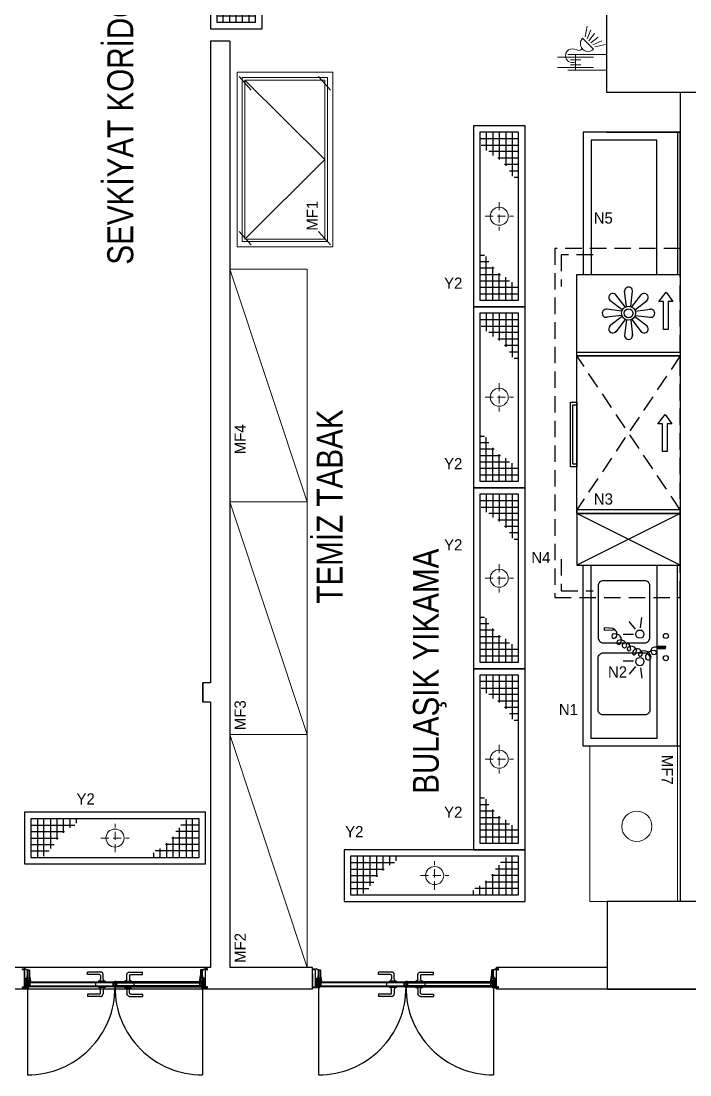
# Model space of a CAD drawing. Header units: millimetres. Extents: x -2535 to 6095, y 13368 to 17802.
# Drawn here: x 3329 to 3846, y 14402 to 15217 of the extents above; entities that cross this region are included whole.
import ezdxf
from ezdxf.enums import TextEntityAlignment as Align

# ---------------------------------------------------------------- set-up
doc = ezdxf.new("R2010")
doc.units = ezdxf.units.MM
for name, pattern in [('BORDER', [1.75, 0.5, -0.25, 0.5, -0.25, 0, -0.25]), ('DASHED', [19.05, 12.7, -6.35]), ('DASHED2', [9.525, 6.35, -3.175]), ('HIDDENX2', [19.05, 12.7, -6.35])]:
    doc.linetypes.add(name, pattern=pattern)
for name, color, linetype, lineweight in [('-DWG_ANA_1', 7, 'BORDER', 0), ('-DWG_DETAY1', 7, 'Continuous', 0), ('BL-D', 180, 'Continuous', 0), ('NO', 7, 'Continuous', 0), ('Sktürk_MEVCUT EKİPMAN', 1, 'Continuous', 0), ('Sktürk_YAZI', 24, 'Continuous', 0), ('Yazı', 132, 'Continuous', 15), ('yerizg-a', 7, 'Continuous', 0), ('yerizg-b', 7, 'Continuous', 0)]:
    doc.layers.add(name, color=color, linetype=linetype, lineweight=lineweight)
for name, color, linetype in [('BA_elev3', 8, 'Continuous'), ('BA_mat_metal', 122, 'Continuous'), ('BA_mat_timber', 44, 'Continuous'), ('S2000-002 Çizgi', 7, 'Continuous'), ('Soğuk Oda (Panel)', 155, 'Continuous')]:
    doc.layers.add(name, color=color, linetype=linetype)
doc.layers.add('BA_guide', color=230, linetype='Continuous', plot=False)
doc.styles.add('Romans', font='romans.shx')
doc.styles.add('TAKSİM', font='GOTHIC.TTF', dxfattribs={"height": 20})
doc.styles.add('yazı', font='swissck.ttf')

# ---------------------------------------------------------------- blocks, each defined once
blk = doc.blocks.new('A$C697C7FE8')
at = {"layer": 'Sktürk_MEVCUT EKİPMAN', "color": 1}
for p, q in [((1.5, 63.01), (11.94, 72.34)), ((6, 68), (67.5, 6)), ((67.5, 6), (129, 68)), ((121.27, 63.01), (131.71, 72.34)), ((1.5, 1.75), (11.94, 11.09)), ((121.27, 1.75), (131.71, 11.09))]:
    blk.add_line(p, q, dxfattribs=at)
for points in [[(0, 0), (135, 0), (135, 74), (0, 74)], [(4, 4), (131, 4), (131, 70), (4, 70)], [(6, 6), (129, 6), (129, 68), (6, 68)]]:
    blk.add_lwpolyline(points, close=True, dxfattribs=at)
at = {"layer": 'Sktürk_YAZI', "style": 'TAKSİM'}
blk.add_text('MF1', height=8.64, dxfattribs=at).set_placement((24.06, 11.56), align=Align.CENTER)
blk = doc.blocks.new('A$C5A420AE6')
at = {"layer": 'Sktürk_MEVCUT EKİPMAN', "color": 1}
for points in [[(0, 0), (120, 0), (120, 70), (0, 70)], [(0, 68), (120, 68), (120, 70), (0, 70)]]:
    blk.add_lwpolyline(points, close=True, dxfattribs=at)
blk.add_circle((61.91, 36.46), 11.67, dxfattribs=at)
at = {"layer": 'Sktürk_YAZI', "style": 'TAKSİM'}
blk.add_text('MF7', height=8.64, dxfattribs=at).set_placement((18.19, 55.71), align=Align.CENTER)
blk = doc.blocks.new('KAPI KOLU 2')
at = {"layer": 'BA_elev3'}
for p, q in [((-5342.68, 2737.16), (-5342.68, 2740.58)), ((-5340.68, 2742.58), (-5330.57, 2742.58)), ((-5340.68, 2739.78), (-5340.68, 2737.16)), ((-5339.68, 2740.78), (-5330.57, 2740.78)), ((-5330.57, 2740.78), (-5330.57, 2742.58)), ((-5344.18, 2735.57), (-5339.18, 2735.57)), ((-5336.95, 2734.27), (-5336.95, 2732.01)), ((-5344.18, 2730.71), (-5339.18, 2730.71)), ((-5342.68, 2729.12), (-5342.68, 2725.7)), ((-5340.68, 2726.5), (-5340.68, 2729.12)), ((-5340.68, 2723.7), (-5330.57, 2723.7)), ((-5339.68, 2725.5), (-5330.57, 2725.5)), ((-5330.57, 2725.5), (-5330.57, 2723.7))]:
    blk.add_line(p, q, dxfattribs=at)
for centre, radius, start, end in [((-5340.68, 2740.58), 2, 90, 180), ((-5339.68, 2739.78), 1, 90, 180), ((-5343.73, 2734.83), 0.859, 121.23734, 163.23631), ((-5343.73, 2731.45), 0.859, 196.76369, 238.76266), ((-5345.01, 2737.9), 2.47, 289.57084, 338.05854), ((-5343.18, 2737.16), 0.5, 338.05854, 0), ((-5340.18, 2737.16), 0.5, 180, 201.94146), ((-5338.35, 2737.9), 2.47, 201.94146, 250.42916), ((-5339.62, 2734.83), 0.859, 16.76369, 58.76266), ((-5339.62, 2731.45), 0.859, 301.23734, 343.23631), ((-5345.01, 2728.38), 2.47, 21.94146, 70.42916), ((-5343.18, 2729.12), 0.5, 0, 21.94146), ((-5340.68, 2725.7), 2, 180, 270), ((-5340.18, 2729.12), 0.5, 158.05854, 180), ((-5339.68, 2726.5), 1, 180, 270), ((-5338.35, 2728.38), 2.47, 109.57084, 158.05854)]:
    blk.add_arc(centre, radius, start, end, dxfattribs=at)
blk = doc.blocks.new('kapi130')
at = {"layer": 'BA_mat_metal'}
h = blk.add_hatch(color=256, dxfattribs=at)
edge = h.paths.add_edge_path()
edge.add_line((856499.8, 142458.32), (856499.8, 142458.43))
edge.add_line((856499.8, 142458.43), (856499.69, 142458.43))
edge.add_line((856499.69, 142458.43), (856499.69, 142457.96))
edge.add_line((856499.69, 142457.96), (856499.8, 142457.96))
edge.add_line((856499.8, 142457.96), (856499.8, 142458.07))
edge.add_arc((856499.87, 142458.06), 0.0629, -335.30622, -191.41432, ccw=False)
edge.add_ellipse((856500.11, 142458.2), major_axis=(0, -0.3), ratio=0.666667, start_angle=291.38181, end_angle=450)
edge.add_ellipse((856500.11, 142458.2), major_axis=(0, -0.3), ratio=0.666667, start_angle=90, end_angle=248.61819)
edge.add_arc((856499.87, 142458.33), 0.0628, -168.80827, -24.47119, ccw=False)
edge = h.paths.add_edge_path(flags=16)
edge.add_spline(control_points=[(856500.11, 142457.93), (856500.09, 142457.93), (856500.06, 142457.94), (856500.01, 142457.98), (856499.99, 142458.01), (856499.95, 142458.08), (856499.94, 142458.13), (856499.94, 142458.22), (856499.94, 142458.27), (856499.98, 142458.4), (856500.04, 142458.46), (856500.14, 142458.47), (856500.19, 142458.44), (856500.26, 142458.33), (856500.28, 142458.24), (856500.27, 142458.07), (856500.23, 142458), (856500.17, 142457.94), (856500.14, 142457.93), (856500.12, 142457.93), (856500.11, 142457.93), (856500.11, 142457.93)], knot_values=[0, 0, 0, 0, 0.496155, 0.496155, 0.99231, 0.99231, 1.488465, 1.488465, 1.98462, 1.98462, 3.040212, 3.040212, 3.948702, 3.948702, 4.857191, 4.857191, 5.765681, 5.765681, 6.198465, 6.198465, 6.283185, 6.283185, 6.283185, 6.283185], degree=3, periodic=0)
h = blk.add_hatch(color=256, dxfattribs=at)
edge = h.paths.add_edge_path()
edge.add_line((856504.61, 142453.14), (856504.61, 142453.03))
edge.add_arc((856504.55, 142453.04), 0.0628, -155.52881, -11.19173, ccw=False)
edge.add_ellipse((856504.3, 142452.91), major_axis=(0, -0.3), ratio=0.666667, start_angle=111.38181, end_angle=270)
edge.add_ellipse((856504.3, 142452.91), major_axis=(0, -0.3), ratio=0.666667, start_angle=-90, end_angle=68.61819)
edge.add_arc((856504.55, 142452.77), 0.0629, -348.58568, -204.69378, ccw=False)
edge.add_line((856504.61, 142452.79), (856504.61, 142452.67))
edge.add_line((856504.61, 142452.67), (856504.72, 142452.67))
edge.add_line((856504.72, 142452.67), (856504.72, 142453.14))
edge.add_line((856504.72, 142453.14), (856504.61, 142453.14))
edge = h.paths.add_edge_path(flags=16)
edge.add_spline(control_points=[(856504.3, 142452.64), (856504.33, 142452.64), (856504.35, 142452.65), (856504.4, 142452.69), (856504.43, 142452.72), (856504.46, 142452.8), (856504.47, 142452.84), (856504.47, 142452.93), (856504.47, 142452.98), (856504.43, 142453.11), (856504.37, 142453.17), (856504.27, 142453.19), (856504.22, 142453.16), (856504.15, 142453.04), (856504.13, 142452.95), (856504.14, 142452.78), (856504.18, 142452.71), (856504.24, 142452.65), (856504.27, 142452.64), (856504.29, 142452.64), (856504.3, 142452.64), (856504.3, 142452.64)], knot_values=[0, 0, 0, 0, 0.496155, 0.496155, 0.99231, 0.99231, 1.488465, 1.488465, 1.98462, 1.98462, 3.040212, 3.040212, 3.948702, 3.948702, 4.857191, 4.857191, 5.765681, 5.765681, 6.198465, 6.198465, 6.283185, 6.283185, 6.283185, 6.283185], degree=3, periodic=0)
h = blk.add_hatch(color=256, dxfattribs=at)
edge = h.paths.add_edge_path()
edge.add_arc((856513.25, 142458.06), 0.0629, 11.41432, 155.30622, ccw=False)
edge.add_line((856513.31, 142458.07), (856513.31, 142457.96))
edge.add_line((856513.31, 142457.96), (856513.42, 142457.96))
edge.add_line((856513.42, 142457.96), (856513.42, 142458.43))
edge.add_line((856513.42, 142458.43), (856513.31, 142458.43))
edge.add_line((856513.31, 142458.43), (856513.31, 142458.32))
edge.add_arc((856513.25, 142458.33), 0.0628, -155.52881, -11.19173, ccw=False)
edge.add_ellipse((856513.01, 142458.19), major_axis=(0, -0.3), ratio=0.666667, start_angle=111.38181, end_angle=270)
edge.add_ellipse((856513.01, 142458.19), major_axis=(0, -0.3), ratio=0.666667, start_angle=-90, end_angle=68.61819)
edge = h.paths.add_edge_path(flags=16)
edge.add_spline(control_points=[(856513.01, 142457.92), (856513.03, 142457.92), (856513.06, 142457.93), (856513.11, 142457.97), (856513.13, 142458), (856513.16, 142458.08), (856513.17, 142458.12), (856513.18, 142458.22), (856513.17, 142458.26), (856513.13, 142458.39), (856513.08, 142458.45), (856512.97, 142458.47), (856512.92, 142458.44), (856512.85, 142458.33), (856512.83, 142458.24), (856512.85, 142458.07), (856512.88, 142457.99), (856512.95, 142457.94), (856512.97, 142457.93), (856513, 142457.92), (856513, 142457.92), (856513.01, 142457.92)], knot_values=[0, 0, 0, 0, 0.496155, 0.496155, 0.99231, 0.99231, 1.488465, 1.488465, 1.98462, 1.98462, 3.040212, 3.040212, 3.948702, 3.948702, 4.857191, 4.857191, 5.765681, 5.765681, 6.198465, 6.198465, 6.283185, 6.283185, 6.283185, 6.283185], degree=3, periodic=0)
h = blk.add_hatch(color=256, dxfattribs=at)
edge = h.paths.add_edge_path()
edge.add_line((856499.8, 142315.91), (856499.8, 142315.8))
edge.add_line((856499.8, 142315.8), (856499.69, 142315.8))
edge.add_line((856499.69, 142315.8), (856499.69, 142316.27))
edge.add_line((856499.69, 142316.27), (856499.8, 142316.27))
edge.add_line((856499.8, 142316.27), (856499.8, 142316.15))
edge.add_arc((856499.87, 142316.17), 0.0629, 551.41432, 695.30622)
edge.add_ellipse((856500.11, 142316.03), major_axis=(0, 0.3), ratio=0.666667, start_angle=-90, end_angle=68.61819, ccw=False)
edge.add_ellipse((856500.11, 142316.03), major_axis=(0, 0.3), ratio=0.666667, start_angle=111.38181, end_angle=270, ccw=False)
edge.add_arc((856499.87, 142315.9), 0.0628, 384.47119, 528.80827)
edge = h.paths.add_edge_path(flags=16)
edge.add_spline(control_points=[(856500.11, 142316.3), (856500.09, 142316.3), (856500.06, 142316.29), (856500.01, 142316.25), (856499.99, 142316.22), (856499.95, 142316.14), (856499.94, 142316.1), (856499.94, 142316.01), (856499.94, 142315.96), (856499.98, 142315.83), (856500.04, 142315.77), (856500.14, 142315.75), (856500.19, 142315.78), (856500.26, 142315.9), (856500.28, 142315.99), (856500.27, 142316.16), (856500.23, 142316.23), (856500.17, 142316.29), (856500.14, 142316.3), (856500.12, 142316.3), (856500.11, 142316.3), (856500.11, 142316.3)], knot_values=[0, 0, 0, 0, 0.496155, 0.496155, 0.99231, 0.99231, 1.488465, 1.488465, 1.98462, 1.98462, 3.040212, 3.040212, 3.948702, 3.948702, 4.857191, 4.857191, 5.765681, 5.765681, 6.198465, 6.198465, 6.283185, 6.283185, 6.283185, 6.283185], degree=3, periodic=0)
h = blk.add_hatch(color=256, dxfattribs=at)
edge = h.paths.add_edge_path()
edge.add_line((856504.61, 142321.08), (856504.61, 142321.19))
edge.add_arc((856504.55, 142321.18), 0.0628, 371.19173, 515.52881)
edge.add_ellipse((856504.3, 142321.32), major_axis=(0, 0.3), ratio=0.666667, start_angle=90, end_angle=248.61819, ccw=False)
edge.add_ellipse((856504.3, 142321.32), major_axis=(0, 0.3), ratio=0.666667, start_angle=291.38181, end_angle=450, ccw=False)
edge.add_arc((856504.55, 142321.45), 0.0629, 564.69378, 708.58568)
edge.add_line((856504.61, 142321.44), (856504.61, 142321.55))
edge.add_line((856504.61, 142321.55), (856504.72, 142321.55))
edge.add_line((856504.72, 142321.55), (856504.72, 142321.08))
edge.add_line((856504.72, 142321.08), (856504.61, 142321.08))
edge = h.paths.add_edge_path(flags=16)
edge.add_spline(control_points=[(856504.3, 142321.59), (856504.33, 142321.59), (856504.35, 142321.58), (856504.4, 142321.54), (856504.43, 142321.51), (856504.46, 142321.43), (856504.47, 142321.39), (856504.47, 142321.29), (856504.47, 142321.25), (856504.43, 142321.12), (856504.37, 142321.06), (856504.27, 142321.04), (856504.22, 142321.07), (856504.15, 142321.18), (856504.13, 142321.27), (856504.14, 142321.44), (856504.18, 142321.52), (856504.24, 142321.57), (856504.27, 142321.58), (856504.29, 142321.59), (856504.3, 142321.59), (856504.3, 142321.59)], knot_values=[0, 0, 0, 0, 0.496155, 0.496155, 0.99231, 0.99231, 1.488465, 1.488465, 1.98462, 1.98462, 3.040212, 3.040212, 3.948702, 3.948702, 4.857191, 4.857191, 5.765681, 5.765681, 6.198465, 6.198465, 6.283185, 6.283185, 6.283185, 6.283185], degree=3, periodic=0)
h = blk.add_hatch(color=256, dxfattribs=at)
edge = h.paths.add_edge_path()
edge.add_arc((856513.25, 142316.17), 0.0629, 204.69378, 348.58568)
edge.add_line((856513.31, 142316.16), (856513.31, 142316.27))
edge.add_line((856513.31, 142316.27), (856513.42, 142316.27))
edge.add_line((856513.42, 142316.27), (856513.42, 142315.8))
edge.add_line((856513.42, 142315.8), (856513.31, 142315.8))
edge.add_line((856513.31, 142315.8), (856513.31, 142315.91))
edge.add_arc((856513.25, 142315.9), 0.0628, 371.19173, 515.52881)
edge.add_ellipse((856513.01, 142316.03), major_axis=(0, 0.3), ratio=0.666667, start_angle=90, end_angle=248.61819, ccw=False)
edge.add_ellipse((856513.01, 142316.03), major_axis=(0, 0.3), ratio=0.666667, start_angle=291.38181, end_angle=450, ccw=False)
edge = h.paths.add_edge_path(flags=16)
edge.add_spline(control_points=[(856513.01, 142316.3), (856513.03, 142316.3), (856513.06, 142316.29), (856513.11, 142316.25), (856513.13, 142316.22), (856513.16, 142316.15), (856513.17, 142316.1), (856513.18, 142316.01), (856513.17, 142315.96), (856513.13, 142315.83), (856513.08, 142315.77), (856512.97, 142315.76), (856512.92, 142315.78), (856512.85, 142315.9), (856512.83, 142315.99), (856512.85, 142316.16), (856512.88, 142316.23), (856512.95, 142316.29), (856512.97, 142316.3), (856513, 142316.3), (856513, 142316.3), (856513.01, 142316.3)], knot_values=[0, 0, 0, 0, 0.496155, 0.496155, 0.99231, 0.99231, 1.488465, 1.488465, 1.98462, 1.98462, 3.040212, 3.040212, 3.948702, 3.948702, 4.857191, 4.857191, 5.765681, 5.765681, 6.198465, 6.198465, 6.283185, 6.283185, 6.283185, 6.283185], degree=3, periodic=0)
at = {"layer": 'BA_elev3'}
for p, q in [((856499.48, 142454.76), (856431.83, 142454.76)), ((856499.48, 142319.46), (856431.83, 142319.46))]:
    blk.add_line(p, q, dxfattribs=at)
for centre, start, end in [((856499.5, 142454.78), 180.01606, 270.39145), ((856499.5, 142319.44), 89.60855, 179.98394)]:
    blk.add_arc(centre, 67.67, start, end, dxfattribs=at)
at = {"layer": 'BA_guide'}
for p, q in [((856500.31, 142457.11), (856512.81, 142457.11)), ((856500.31, 142317.11), (856512.81, 142317.11))]:
    blk.add_line(p, q, dxfattribs=at)
at = {"layer": 'BA_mat_metal'}
for p, q in [((856499.9, 142454.53), (856503.7, 142454.53)), ((856499.9, 142319.7), (856503.7, 142319.7))]:
    blk.add_line(p, q, dxfattribs=at)
for points in [[(856503.72, 142454.28), (856503.72, 142454.73), (856499.9, 142454.73), (856499.9, 142455.03), (856499.4, 142455.03, 1), (856499.4, 142454.03), (856499.9, 142454.03), (856499.9, 142454.28), (856503.72, 142454.28)], [(856500.91, 142452.84), (856503.09, 142452.84), (856503.13, 142452.98), (856503.13, 142454.08), (856503.94, 142454.08), (856503.94, 142453.48, 0.414214), (856504.1, 142453.64), (856504.1, 142454.18, 0.414214), (856504, 142454.28), (856500, 142454.28, 0.414214), (856499.9, 142454.18), (856499.9, 142453.64, 0.414214), (856500.06, 142453.48), (856500.06, 142454.08), (856500.87, 142454.08), (856500.87, 142452.98), (856500.91, 142452.84)], [(856503.72, 142319.95), (856503.72, 142319.5), (856499.9, 142319.5), (856499.9, 142319.2), (856499.4, 142319.2, -1), (856499.4, 142320.2), (856499.9, 142320.2), (856499.9, 142319.95), (856503.72, 142319.95)], [(856500.91, 142321.39), (856503.09, 142321.39), (856503.13, 142321.25), (856503.13, 142320.15), (856503.94, 142320.15), (856503.94, 142320.75, -0.414214), (856504.1, 142320.59), (856504.1, 142320.05, -0.414214), (856504, 142319.95), (856500, 142319.95, -0.414214), (856499.9, 142320.05), (856499.9, 142320.59, -0.414214), (856500.06, 142320.75), (856500.06, 142320.15), (856500.87, 142320.15), (856500.87, 142321.25), (856500.91, 142321.39)]]:
    blk.add_lwpolyline(points, format="xyb", dxfattribs=at)
at = {"layer": 'BA_mat_metal', "elevation": 0}
for points in [[(856508.72, 142453.32), (856508.72, 142453.31, -0.366421), (856508.59, 142453.15), (856504.62, 142452.44, -0.463677), (856504.5, 142452.54), (856504.5, 142452.73, -0.414214), (856504.53, 142452.76), (856504.6, 142452.76), (856504.6, 142452.67), (856504.72, 142452.67), (856504.72, 142452.76), (856504.82, 142452.76), (856504.82, 142452.64), (856504.93, 142452.64), (856504.93, 142453.18), (856504.82, 142453.18), (856504.82, 142453.06), (856504.72, 142453.06), (856504.72, 142453.15), (856504.6, 142453.15), (856504.6, 142453.06), (856504.53, 142453.06, -0.414214), (856504.5, 142453.08), (856504.5, 142454.33, 0.414214), (856504.1, 142454.73), (856500.05, 142454.73, -0.414214), (856499.9, 142454.88), (856499.9, 142455.56, 0.423621), (856499.75, 142455.71, -0.414214), (856499.25, 142456.21), (856499.25, 142458.34, -0.414214), (856499.55, 142458.64), (856499.81, 142458.64, -0.414089), (856499.91, 142458.54), (856499.91, 142458.34), (856499.81, 142458.34), (856499.81, 142458.43), (856499.69, 142458.43), (856499.69, 142458.34), (856499.59, 142458.34), (856499.59, 142458.46), (856499.48, 142458.46), (856499.48, 142458.34), (856499.43, 142458.34), (856499.43, 142458.04), (856499.48, 142458.04), (856499.48, 142457.92), (856499.59, 142457.92), (856499.59, 142458.04), (856499.69, 142458.04), (856499.69, 142457.95), (856499.81, 142457.95), (856499.81, 142458.04), (856499.91, 142458.04), (856499.91, 142457.92, -0.414214), (856499.81, 142457.82), (856499.43, 142457.82), (856499.43, 142456.21, 0.414214), (856499.77, 142455.87), (856499.9, 142455.87), (856499.9, 142456.04, -0.414214), (856500, 142456.14), (856500.21, 142456.14), (856500.23, 142456.12), (856500.25, 142456.14), (856500.79, 142456.14), (856500.81, 142456.12), (856500.83, 142456.14), (856501.37, 142456.14), (856501.39, 142456.12), (856501.41, 142456.14), (856502.17, 142456.14), (856502.19, 142456.12), (856502.21, 142456.14), (856502.97, 142456.14), (856502.99, 142456.12), (856503.01, 142456.14), (856503.77, 142456.14), (856503.79, 142456.12), (856503.81, 142456.14), (856504.57, 142456.14), (856504.59, 142456.12), (856504.61, 142456.14), (856505.43, 142456.14), (856505.45, 142456.12), (856505.47, 142456.14), (856506.3, 142456.14), (856506.32, 142456.12), (856506.34, 142456.14), (856506.5, 142456.14, -0.414214), (856506.6, 142456.04), (856506.6, 142454.98), (856508.53, 142454.98), (856508.53, 142454.94), (856508.35, 142454.82), (856504.7, 142454.82), (856504.7, 142453.34), (856504.99, 142453.34, -0.414214), (856505.09, 142453.24), (856505.09, 142452.69), (856508.71, 142453.33, -0.463677)], [(856513.7, 142458.38), (856513.64, 142458.38), (856513.64, 142458.5), (856513.53, 142458.5), (856513.53, 142458.38), (856513.43, 142458.38), (856513.43, 142458.47), (856513.31, 142458.47), (856513.31, 142458.38), (856513.21, 142458.38), (856513.21, 142458.58, -0.414214), (856513.31, 142458.68), (856513.57, 142458.68, -0.408621), (856513.86, 142458.38), (856513.86, 142456.92, -0.162883), (856513.37, 142455.35, 0.158682), (856513.21, 142454.88), (856513.21, 142453.83, -0.414214), (856512.71, 142453.33), (856505.71, 142453.33), (856505.71, 142453.57), (856505.81, 142453.57), (856505.81, 142453.49), (856506.33, 142453.49), (856506.33, 142454.65), (856505.81, 142454.65), (856505.81, 142454.57), (856505.71, 142454.57), (856505.71, 142454.7), (856505.87, 142454.81), (856507.98, 142454.81), (856507.98, 142454.69), (856511.96, 142454.69), (856511.96, 142454.81), (856513.05, 142454.81), (856513.05, 142454.88, -0.158163), (856513.24, 142455.45, 0.162883), (856513.7, 142456.92), (856513.7, 142457.86), (856513.31, 142457.86, -0.414214), (856513.21, 142457.96), (856513.21, 142458.08), (856513.31, 142458.08), (856513.31, 142457.99), (856513.43, 142457.99), (856513.43, 142458.08), (856513.53, 142458.08), (856513.53, 142457.96), (856513.64, 142457.96), (856513.64, 142458.08), (856513.7, 142458.08)], [(856506.47, 142454.67), (856507.84, 142454.67), (856507.84, 142454.55), (856512.1, 142454.55), (856512.1, 142454.67), (856513.05, 142454.67), (856513.05, 142453.83, -0.303444), (856512.84, 142453.52), (856512.84, 142453.52), (856512.74, 142453.49), (856512.74, 142453.49), (856507.2, 142453.49), (856507.2, 142453.49), (856507.1, 142453.49), (856507.1, 142453.49), (856506.47, 142453.49)], [(856508.72, 142320.9), (856508.72, 142320.92, 0.366421), (856508.59, 142321.08), (856504.62, 142321.78, 0.463677), (856504.5, 142321.69), (856504.5, 142321.49, 0.414214), (856504.53, 142321.47), (856504.6, 142321.47), (856504.6, 142321.56), (856504.72, 142321.56), (856504.72, 142321.47), (856504.82, 142321.47), (856504.82, 142321.59), (856504.93, 142321.59), (856504.93, 142321.05), (856504.82, 142321.05), (856504.82, 142321.17), (856504.72, 142321.17), (856504.72, 142321.08), (856504.6, 142321.08), (856504.6, 142321.17), (856504.53, 142321.17, 0.414214), (856504.5, 142321.14), (856504.5, 142319.9, -0.414214), (856504.1, 142319.5), (856500.05, 142319.5, 0.414214), (856499.9, 142319.35), (856499.9, 142318.67, -0.423621), (856499.75, 142318.51, 0.414214), (856499.25, 142318.01), (856499.25, 142315.88, 0.414214), (856499.55, 142315.58), (856499.81, 142315.58, 0.414089), (856499.91, 142315.68), (856499.91, 142315.88), (856499.81, 142315.88), (856499.81, 142315.79), (856499.69, 142315.79), (856499.69, 142315.88), (856499.59, 142315.88), (856499.59, 142315.76), (856499.48, 142315.76), (856499.48, 142315.88), (856499.43, 142315.88), (856499.43, 142316.18), (856499.48, 142316.18), (856499.48, 142316.3), (856499.59, 142316.3), (856499.59, 142316.18), (856499.69, 142316.18), (856499.69, 142316.27), (856499.81, 142316.27), (856499.81, 142316.18), (856499.91, 142316.18), (856499.91, 142316.3, 0.414214), (856499.81, 142316.4), (856499.43, 142316.4), (856499.43, 142318.01, -0.414214), (856499.77, 142318.35), (856499.9, 142318.35), (856499.9, 142318.18, 0.414214), (856500, 142318.08), (856500.21, 142318.08), (856500.23, 142318.1), (856500.25, 142318.08), (856500.79, 142318.08), (856500.81, 142318.1), (856500.83, 142318.08), (856501.37, 142318.08), (856501.39, 142318.1), (856501.41, 142318.08), (856502.17, 142318.08), (856502.19, 142318.1), (856502.21, 142318.08), (856502.97, 142318.08), (856502.99, 142318.1), (856503.01, 142318.08), (856503.77, 142318.08), (856503.79, 142318.1), (856503.81, 142318.08), (856504.57, 142318.08), (856504.59, 142318.1), (856504.61, 142318.08), (856505.43, 142318.08), (856505.45, 142318.1), (856505.47, 142318.08), (856506.3, 142318.08), (856506.32, 142318.1), (856506.34, 142318.08), (856506.5, 142318.08, 0.414214), (856506.6, 142318.18), (856506.6, 142319.25), (856508.53, 142319.25), (856508.53, 142319.29), (856508.35, 142319.41), (856504.7, 142319.41), (856504.7, 142320.89), (856504.99, 142320.89, 0.414214), (856505.09, 142320.99), (856505.09, 142321.54), (856508.71, 142320.89, 0.463677)], [(856513.7, 142315.84), (856513.64, 142315.84), (856513.64, 142315.72), (856513.53, 142315.72), (856513.53, 142315.84), (856513.43, 142315.84), (856513.43, 142315.75), (856513.31, 142315.75), (856513.31, 142315.84), (856513.21, 142315.84), (856513.21, 142315.64, 0.414214), (856513.31, 142315.54), (856513.57, 142315.54, 0.408621), (856513.86, 142315.84), (856513.86, 142317.3, 0.162883), (856513.37, 142318.87, -0.158682), (856513.21, 142319.34), (856513.21, 142320.39, 0.414214), (856512.71, 142320.89), (856505.71, 142320.89), (856505.71, 142320.65), (856505.81, 142320.65), (856505.81, 142320.73), (856506.33, 142320.73), (856506.33, 142319.58), (856505.81, 142319.58), (856505.81, 142319.66), (856505.71, 142319.66), (856505.71, 142319.52), (856505.87, 142319.42), (856507.98, 142319.42), (856507.98, 142319.53), (856511.96, 142319.53), (856511.96, 142319.42), (856513.05, 142319.42), (856513.05, 142319.34, 0.158163), (856513.24, 142318.78, -0.162883), (856513.7, 142317.31), (856513.7, 142316.36), (856513.31, 142316.36, 0.414214), (856513.21, 142316.26), (856513.21, 142316.14), (856513.31, 142316.14), (856513.31, 142316.23), (856513.43, 142316.23), (856513.43, 142316.14), (856513.53, 142316.14), (856513.53, 142316.26), (856513.64, 142316.26), (856513.64, 142316.14), (856513.7, 142316.14)], [(856506.47, 142319.56), (856507.84, 142319.56), (856507.84, 142319.67), (856512.1, 142319.67), (856512.1, 142319.56), (856513.05, 142319.56), (856513.05, 142320.39, 0.303444), (856512.84, 142320.71), (856512.84, 142320.71), (856512.74, 142320.73), (856512.74, 142320.73), (856507.2, 142320.73), (856507.2, 142320.73), (856507.1, 142320.73), (856507.1, 142320.73), (856506.47, 142320.73)]]:
    blk.add_lwpolyline(points, format="xyb", close=True, dxfattribs=at)
for points in [[(856500.1, 142455.99), (856500.1, 142454.93), (856504.3, 142454.93), (856504.3, 142455.99)], [(856504.46, 142455.98), (856504.46, 142454.98), (856506.44, 142454.98), (856506.44, 142455.98)], [(856500.1, 142318.24), (856500.1, 142319.3), (856504.3, 142319.3), (856504.3, 142318.24)], [(856504.46, 142318.24), (856504.46, 142319.25), (856506.44, 142319.25), (856506.44, 142318.24)]]:
    blk.add_lwpolyline(points, close=True, dxfattribs=at)
at = {"layer": 'BA_mat_metal'}
for points in [[(856501.01, 142452.98), (856501.53, 142452.98), (856501.53, 142453), (856502.48, 142453), (856502.48, 142452.98), (856502.99, 142452.98), (856502.99, 142454.08), (856501.01, 142454.08), (856501.01, 142452.98)], [(856501.01, 142321.25), (856501.53, 142321.25), (856501.53, 142321.23), (856502.48, 142321.23), (856502.48, 142321.25), (856502.99, 142321.25), (856502.99, 142320.15), (856501.01, 142320.15), (856501.01, 142321.25)]]:
    blk.add_lwpolyline(points, dxfattribs=at)
at = {"layer": 'BA_mat_metal', "elevation": 0}
for points in [[(856500.91, 142388.55), (856503.09, 142388.55), (856503.13, 142388.41), (856503.13, 142387.31), (856503.94, 142387.31), (856503.94, 142387.91, -0.414214), (856504.1, 142387.75), (856504.1, 142387.21, -0.414214), (856504, 142387.11), (856500, 142387.11, -0.414214), (856499.9, 142387.21), (856499.9, 142387.75, -0.414214), (856500.06, 142387.91), (856500.06, 142387.31), (856500.87, 142387.31), (856500.87, 142388.41), (856500.91, 142388.55)], [(856500.91, 142385.67), (856503.09, 142385.67), (856503.13, 142385.81), (856503.13, 142386.91), (856503.94, 142386.91), (856503.94, 142386.31, 0.414214), (856504.1, 142386.47), (856504.1, 142387.01, 0.414214), (856504, 142387.11), (856500, 142387.11, 0.414214), (856499.9, 142387.01), (856499.9, 142386.47, 0.414214), (856500.06, 142386.31), (856500.06, 142386.91), (856500.87, 142386.91), (856500.87, 142385.81), (856500.91, 142385.67)]]:
    blk.add_lwpolyline(points, format="xyb", dxfattribs=at)
for points in [[(856501.01, 142388.41), (856501.53, 142388.41), (856501.53, 142388.39), (856502.48, 142388.39), (856502.48, 142388.41), (856502.99, 142388.41), (856502.99, 142387.31), (856501.01, 142387.31), (856501.01, 142388.41)], [(856501.01, 142385.81), (856501.53, 142385.81), (856501.53, 142385.83), (856502.48, 142385.83), (856502.48, 142385.81), (856502.99, 142385.81), (856502.99, 142386.91), (856501.01, 142386.91), (856501.01, 142385.81)]]:
    blk.add_lwpolyline(points, dxfattribs=at)
at = {"layer": 'BA_mat_metal'}
for centre in [(856499.4, 142454.53), (856499.4, 142319.7)]:
    blk.add_circle(centre, 0.5, dxfattribs=at)
at = {"layer": 'BA_mat_timber', "elevation": 0}
for points in [[(856500.06, 142387.31), (856500.06, 142454.08), (856500.87, 142454.08), (856500.87, 142387.31)], [(856503.13, 142387.31), (856503.13, 142454.08), (856503.94, 142454.08), (856503.94, 142387.31)], [(856500.06, 142386.91), (856500.06, 142320.15), (856500.87, 142320.15), (856500.87, 142386.91)], [(856503.13, 142386.91), (856503.13, 142320.15), (856503.94, 142320.15), (856503.94, 142386.91)]]:
    blk.add_lwpolyline(points, close=True, dxfattribs=at)
at = {"layer": 'BA_elev3', "rotation": 89.99999999999999}
blk.add_blockref('KAPI KOLU 2', (859235.14, 147738.93, 0), dxfattribs=at)
at = {"layer": 'BA_elev3', "xscale": -1, "rotation": 90}
blk.add_blockref('KAPI KOLU 2', (859235.14, 137035.29, 0), dxfattribs=at)
blk = doc.blocks.new('Y-SIFON')
at = {"layer": 'yerizg-a', "color": 0, "linetype": 'Continuous'}
blk.add_circle((0, 0), 7, dxfattribs=at)
at = {"layer": 'yerizg-b', "color": 0, "linetype": 'DASHED2'}
for points in [[(0, 11), (0, -11)], [(-11, 0), (11, 0)]]:
    blk.add_lwpolyline(points, dxfattribs=at)
blk = doc.blocks.new('140x40x13.5')
for p, q in [((-5363.58, 16793.7), (-5363.58, 16763.7)), ((-5358.58, 16764.7), (-5358.58, 16793.7)), ((-5353.58, 16793.7), (-5353.58, 16770.7)), ((-5348.58, 16793.7), (-5348.58, 16777.7)), ((-5343.58, 16793.7), (-5343.58, 16782.7)), ((-5338.58, 16793.7), (-5338.58, 16786.7)), ((-5333.58, 16793.7), (-5333.58, 16790.2)), ((-5243.58, 16763.7), (-5243.58, 16793.7)), ((-5368.58, 16788.7), (-5341.58, 16788.7)), ((-5363.58, 16788.7), (-5334.58, 16788.7)), ((-5253.58, 16763.7), (-5253.58, 16786.7)), ((-5238.58, 16788.7), (-5252.58, 16788.7)), ((-5248.58, 16792.7), (-5248.58, 16763.7)), ((-5368.58, 16783.7), (-5342.58, 16783.7)), ((-5368.58, 16778.7), (-5347.58, 16778.7)), ((-5238.58, 16778.7), (-5259.58, 16778.7)), ((-5258.58, 16763.7), (-5258.58, 16779.7)), ((-5238.58, 16783.7), (-5256.58, 16783.7)), ((-5368.58, 16773.7), (-5350.58, 16773.7)), ((-5268.58, 16763.7), (-5268.58, 16770.7)), ((-5238.58, 16773.7), (-5264.58, 16773.7)), ((-5263.58, 16763.7), (-5263.58, 16774.7)), ((-5368.58, 16768.7), (-5354.58, 16768.7)), ((-5273.58, 16763.7), (-5273.58, 16767.2)), ((-5243.58, 16768.7), (-5272.58, 16768.7)), ((-5238.58, 16768.7), (-5265.58, 16768.7))]:
    blk.add_line(p, q)
for points in [[(-5373.58, 16758.7), (-5233.58, 16758.7), (-5233.58, 16798.7), (-5373.58, 16798.7)], [(-5368.58, 16763.7), (-5238.58, 16763.7), (-5238.58, 16793.7), (-5368.58, 16793.7)]]:
    blk.add_lwpolyline(points, close=True)
at = {"xscale": -1, "rotation": 180}
blk.add_blockref('Y-SIFON', (-5303.58, 16778.7), dxfattribs=at)
at = {"style": 'Romans', "width": 0.8}
blk.add_attdef('YRNO', text='', height=10, dxfattribs=at).set_placement((-5276.85, 16785.34), align=Align.MIDDLE)
blk = doc.blocks.new('TSB-EB1403')
at = {"layer": '-DWG_ANA_1', "color": 0, "linetype": 'Continuous'}
for points in [[(-6, 0), (-6, -30)], [(6, 0), (6, -30)], [(-6, -24), (6, -24)]]:
    blk.add_lwpolyline(points, dxfattribs=at)
at = {"layer": '-DWG_DETAY1', "color": 0}
for points in [[(-8, 0), (8, 0)], [(12.04, -9.08), (13.67, -0.83)], [(13.56, -10.59), (16.51, -3.65)], [(15.07, -12.09), (19.34, -6.47)], [(-4, -38), (-4, -10)], [(4, -38), (4, -10)], [(18.67, -18.49), (10.16, -10.03)], [(16.58, -13.59), (22.18, -9.29)], [(18.09, -15.1), (25.02, -12.11)], [(19.61, -16.6), (27.85, -14.93)], [(-2, -28), (-2, -20)], [(2, -28), (2, -20)]]:
    blk.add_lwpolyline(points, dxfattribs=at)
blk.add_arc((14.42, -14.26), 6, 135.16507, 315.16507, dxfattribs=at)
blk.add_spline([(0, -24), (0.58, -29.35), (5.12, -31.67), (8.55, -30.55), (10.17, -24.77), (9.32, -20.38), (10.82, -18.72)], degree=3, dxfattribs=at)
at = {"layer": 'NO', "linetype": 'Continuous', "style": 'Romans', "width": 0.8}
blk.add_attdef('NO', text='', height=10, dxfattribs=at).set_placement((0, -50), align=Align.MIDDLE)
blk = doc.blocks.new('A$C7BE05278')
at = {"layer": 'S2000-002 Çizgi'}
h = blk.add_hatch(color=256, dxfattribs=at)
h.paths.add_polyline_path([(4.65, 9.9, -0.025454), (4.81, 10.42, 0.278063), (0.77, 7.52), (1.23, 7.32, -0.265675)])
h.paths.add_polyline_path([(5.35, 10.43, 0.028094), (4.81, 10.42, 0.025454), (4.65, 9.9, -0.030609), (5.18, 9.93, -0.027259)])
h.paths.add_polyline_path([(5.35, 10.43, 0.027259), (5.18, 9.93, -0.171751), (7.9, 8.98), (7.9, 8.98), (7.9, 8.98, -1.347305), (5.22, 7.15, -0.147228), (5.18, 9.93, 0.030609), (4.65, 9.9, 0.138731), (4.75, 7, 1.347306), (8.21, 9.37, 0.162476)])
h.paths.add_polyline_path([(12.46, 12.66), (12.73, 13.08, 0.483116), (4.81, 10.42, -0.028094), (5.35, 10.43, -0.470681)])
for p, q in [((14.4, 47.58), (14.34, 41.67)), ((14.4, 47.58), (14.34, 41.67)), ((14.34, 41.67), (15.9, 41.65)), ((14.34, 41.67), (15.9, 41.65)), ((15.96, 47.57), (14.4, 47.58)), ((15.96, 47.57), (14.4, 47.58)), ((15.05, 47.56), (14.97, 38.92)), ((15.9, 41.65), (15.96, 47.57)), ((15.9, 41.65), (15.96, 47.57)), ((0.47, 7.33), (0, 0.02)), ((0.47, 7.33), (0, 0.02)), ((0, 0.02), (1.86, 0)), ((1.54, 7.31), (0.47, 7.33)), ((1.54, 7.31), (0.47, 7.33)), ((1.86, 0), (1.54, 7.31)), ((1.86, 0), (1.54, 7.31))]:
    blk.add_line(p, q, dxfattribs=at)
for centre in [(6.31, 47.78), (23.47, 47.61)]:
    blk.add_circle(centre, 1.99, dxfattribs=at)
for centre, radius, start, end in [((17.83, 38.9), 2.86, 179.43001, 359.43001), ((19.09, 38.88), 1.6, 359.43001, 179.43001), ((25.13, 38.82), 7.64, 179.43001, 242.03458), ((23.49, 30.88), 5.53, 105.76632, 225.7833), ((22.59, 34.05), 2.23, 242.03458, 105.76632), ((18.07, 21.08), 3.83, 52.40892, 229.11119), ((20, 25.62), 3.8, 74.94983, 261.67628), ((20.62, 27.93), 1.41, 225.7833, 74.94983), ((14.42, 12.56), 4.98, 103.11986, 200.77428), ((15.59, 16.68), 3.77, 86.01564, 220.67721), ((13.69, 15.69), 1.76, 236.80878, 103.11986), ((16.45, 19.21), 1.37, 229.11119, 116.32433), ((19.64, 23.11), 1.26, 261.67628, 52.40892), ((4.79, 5.59), 4.31, 51.245, 156.7533), ((9.42, 8.58), 4.83, 57.01034, 197.57947), ((6.43, 7.63), 1.7, 197.57947, 51.245), ((11.21, 11.34), 1.54, 200.77428, 57.01034)]:
    blk.add_arc(centre, radius, start, end, dxfattribs=at)
blk.add_solid([(15.9, 41.65), (14.34, 41.67), (15.96, 47.57), (14.4, 47.58)], dxfattribs=at)
blk = doc.blocks.new('A$C58544743')
at = {"layer": 'S2000-002 Çizgi'}
for p, q in [((48.3, 44.26), (40.49, 45.37)), ((79.39, 44.26), (87.2, 45.37)), ((49.53, 40.45), (43.43, 35.44)), ((53.44, 38.79), (53.44, 30.9)), ((74.25, 38.79), (74.25, 30.9)), ((78.16, 40.45), (84.26, 35.44))]:
    blk.add_line(p, q, dxfattribs=at)
for points in [[(0, 75), (140, 75), (140, 73), (0, 73)], [(0, 75), (140, 75), (140, 0), (0, 0)], [(0, 57), (134, 57), (134, 6), (0, 6)]]:
    blk.add_lwpolyline(points, close=True, dxfattribs=at)
for points in [[(15.96, 11.5), (55.96, 11.5, 0.414214), (59.96, 15.5), (59.96, 47.5, 0.414214), (55.96, 51.5), (15.96, 51.5, 0.414214), (11.96, 47.5), (11.96, 15.5, 0.414214)], [(111.73, 11.5), (71.73, 11.5, -0.414214), (67.73, 15.5), (67.73, 47.5, -0.414214), (71.73, 51.5), (111.73, 51.5, -0.414214), (115.73, 47.5), (115.73, 15.5, -0.414214)]]:
    blk.add_lwpolyline(points, format="xyb", close=True, dxfattribs=at)
for centre in [(53.24, 43.76), (74.45, 43.76)]:
    blk.add_circle(centre, 3.19, dxfattribs=at)
blk.add_blockref('A$C7BE05278', (48.33, 16.16), dxfattribs=at)
blk = doc.blocks.new('A$C423104F6')
at = {"layer": 'S2000-002 Çizgi'}
for points in [[(110, 75), (0, 75), (0, 73), (110, 73)], [(110, 75), (0, 75), (0, 0), (110, 0)], [(110, 57), (6, 57), (6, 6), (110, 6)]]:
    blk.add_lwpolyline(points, close=True, dxfattribs=at)
blk = doc.blocks.new('A$C25C57517')
at = {"layer": 'S2000-002 Çizgi'}
for p, q in [((43.34, 200.21), (41.84, 212.12)), ((46.66, 200.21), (48.16, 212.12)), ((40.14, 197.51), (30.65, 204.87)), ((42.49, 199.86), (35.13, 209.35)), ((47.51, 199.86), (54.87, 209.35)), ((49.86, 197.51), (59.35, 204.87)), ((39.79, 196.66), (27.88, 198.16)), ((50.21, 196.66), (62.12, 198.16)), ((39.79, 193.34), (27.88, 191.84)), ((40.14, 192.49), (30.65, 185.13)), ((42.49, 190.14), (35.13, 180.65)), ((43.34, 189.79), (41.84, 177.88)), ((46.66, 189.79), (48.16, 177.88)), ((47.51, 190.14), (54.87, 180.65)), ((49.86, 192.49), (59.35, 185.13)), ((50.21, 193.34), (62.12, 191.84)), ((5, 162), (85, 162)), ((85, 0), (5, 40)), ((85, 40), (5, 0))]:
    blk.add_line(p, q, dxfattribs=at)
at = {"layer": 'S2000-002 Çizgi', "linetype": 'DASHED'}
for p, q in [((85, 162), (5, 43)), ((85, 43), (5, 162))]:
    blk.add_line(p, q, dxfattribs=at)
at = {"layer": 'S2000-002 Çizgi'}
for points in [[(85, 225), (85, 40), (5, 40), (5, 225)], [(75.74, 182.51), (75.74, 182.51), (72.14, 182.51), (72.14, 204.11), (68.54, 204.11), (74.06, 211.31), (79.34, 204.11), (75.74, 204.11)], [(85, 165), (85, 162), (5, 162), (5, 165)], [(85, 162), (85, 43), (5, 43), (5, 162)], [(0, 76.23), (0, 126.23), (5, 126.23), (5, 76.23)], [(2, 78.23), (2, 124.23), (5, 124.23), (5, 78.23)], [(74.89, 87.94), (74.89, 87.94), (71.29, 87.94), (71.29, 109.54), (67.69, 109.54), (73.22, 116.74), (78.49, 109.54), (74.89, 109.54)], [(85, 40), (85, 43), (5, 43), (5, 40)], [(5, 40), (5, 0), (85, 0), (85, 40)]]:
    blk.add_lwpolyline(points, close=True, dxfattribs=at)
for radius in [5.47, 3.47]:
    blk.add_circle((45, 195), radius, dxfattribs=at)
for centre, start, end in [((45, 212.12), 348.31939, 191.68061), ((32.89, 207.11), 33.31939, 236.68061), ((57.11, 207.11), 303.31939, 146.68061), ((27.88, 195), 78.31939, 281.68061), ((62.12, 195), 258.31939, 101.68061), ((32.89, 182.89), 123.31939, 326.68061), ((57.11, 182.89), 213.31939, 56.68061), ((45, 177.88), 168.31939, 11.68061)]:
    blk.add_arc(centre, 3.16, start, end, dxfattribs=at)
blk = doc.blocks.new('A$C0D4B2BEC')
at = {"layer": 'Sktürk_MEVCUT EKİPMAN', "color": 1}
blk.add_line((60, 0), (0, 180), dxfattribs=at)
blk.add_lwpolyline([(60, 0), (60, 180), (0, 180), (0, 0)], close=True, dxfattribs=at)
at = {"layer": 'Sktürk_YAZI', "style": 'TAKSİM'}
blk.add_text('MF4', height=8.64, rotation=90, dxfattribs=at).set_placement((12.39, 48.45), align=Align.CENTER)
blk = doc.blocks.new('A$C7C680027')
at = {"layer": 'Sktürk_MEVCUT EKİPMAN', "color": 1}
blk.add_line((60, 0), (0, 180), dxfattribs=at)
blk.add_lwpolyline([(60, 0), (60, 180), (0, 180), (0, 0)], close=True, dxfattribs=at)
at = {"layer": 'Sktürk_YAZI', "style": 'TAKSİM'}
blk.add_text('MF3', height=8.64, rotation=90, dxfattribs=at).set_placement((12.39, 15.03), align=Align.CENTER)
blk = doc.blocks.new('A$C31D92F7B')
at = {"layer": 'Sktürk_MEVCUT EKİPMAN', "color": 1}
blk.add_line((0, 0), (180, 60), dxfattribs=at)
blk.add_lwpolyline([(0, 0), (180, 0), (180, 60), (0, 60)], close=True, dxfattribs=at)
at = {"layer": 'Sktürk_YAZI', "style": 'TAKSİM'}
blk.add_text('MF2', height=8.64, dxfattribs=at).set_placement((15.03, 47.61), align=Align.CENTER)
blk = doc.blocks.new('A$C3875350E')
at = {"layer": 'Sktürk_MEVCUT EKİPMAN', "color": 1, "rotation": 90}
blk.add_blockref('A$C31D92F7B', (60, 0), dxfattribs=at)

msp = doc.modelspace()

# ---------------------------------------------------------------- linework, layer by layer
for p, q in [((3475.368, 15201.496), (3475.368, 15051.411)), ((3490.368, 15201.496), (3475.368, 15201.496)), ((3490.368, 15201.496), (3490.368, 14484.996)), ((3838.868, 15161.996), (3838.868, 14535.996)), ((3838.868, 15130.996), (3838.868, 15048.996)), ((3475.368, 15051.411), (3475.368, 14704.996)), ((3475.368, 14704.996), (3469.496, 14704.996)), ((3469.496, 14689.996), (3469.496, 14704.996)), ((3469.496, 14704.996), (3469.496, 14689.996)), ((3475.368, 14689.996), (3469.496, 14689.996)), ((3475.368, 14689.996), (3475.368, 14484.996)), ((3475.368, 14484.996), (3072.368, 14484.996)), ((3475.368, 14484.996), (3470.368, 14484.996)), ((3554.42, 14484.996), (3490.368, 14484.996)), ((3554.42, 14467.996), (3554.42, 14484.996)), ((3554.42, 14480.349), (3554.42, 14467.996)), ((3782.368, 14484.996), (3696.741, 14484.996, 0)), ((3696.741, 14467.996, 0), (3696.741, 14484.996, 0)), ((3554.42, 14467.996), (428.868, 14467.996)), ((4904.868, 14467.996), (3696.741, 14467.996, 0))]:
    msp.add_line(p, q)
at = {"layer": 'BL-D'}
msp.add_line((3693.868, 14540.996), (3693.868, 14555.996), dxfattribs=at)
at = {"layer": 'BL-D', "linetype": 'Continuous', "ltscale": 5}
msp.add_lwpolyline([(3708.868, 14540.996), (3693.868, 14540.996)], dxfattribs=at)
at = {"layer": 'S2000-002 Çizgi', "linetype": 'HIDDENX2'}
msp.add_lwpolyline([(3741.868, 15041.152), (3741.868, 14771.152), (3838.868, 14771.152), (3838.868, 15041.152)], close=True, dxfattribs=at)
for points in [[(3771.448, 15036.152), (3746.868, 15036.152), (3746.868, 15011.571)], [(3746.868, 14800.732), (3746.868, 14776.152), (3771.448, 14776.152)]]:
    msp.add_lwpolyline(points, dxfattribs=at)
at = {"layer": 'Soğuk Oda (Panel)', "color": 0}
for p, q in [((3781.868, 15233.496), (3781.868, 15161.996)), ((3781.868, 15130.996), (3838.868, 15130.996)), ((3838.868, 14535.996), (3782.368, 14535.996)), ((3782.368, 14535.996), (3782.368, 14484.996))]:
    msp.add_line(p, q, dxfattribs=at)
at = {"layer": 'Soğuk Oda (Panel)', "color": 1}
msp.add_line((3331.617, 14484.996, 0), (3331.617, 14467.996, 0), dxfattribs=at)
at = {"layer": 'Soğuk Oda (Panel)', "color": 0}
for points in [[(3853.868, 15161.996), (3853.868, 15233.496), (3781.868, 15233.496), (3781.868, 15161.996)], [(3853.868, 14467.996), (3853.868, 14535.996), (3782.368, 14535.996), (3782.368, 14467.996)]]:
    msp.add_lwpolyline(points, close=True, dxfattribs=at)

# ---------------------------------------------------------------- block references
for name, p, rotation in [('A$C423104F6', (3763.868, 15130.996), 270), ('A$C58544743', (3763.868, 14795.996), 270), ('kapi130', (145788.73, -842030.063, 0), 89.99999999999999)]:
    msp.add_blockref(name, p, dxfattribs=dict(rotation=rotation))
at = {"layer": 'BA_mat_timber', "lineweight": -3, "rotation": 89.99999999999999}
msp.add_blockref('kapi130', (146013.854, -842030.063, 0), dxfattribs=at)
at = {"layer": 'BL-D', "linetype": 'Continuous', "ltscale": 5, "xscale": -1, "rotation": 270}
msp.add_blockref('TSB-EB1403', (3781.868, 15185.115), dxfattribs=at)
at = {"layer": 'S2000-002 Çizgi'}
for name, p in [('A$C0D4B2BEC', (3490.368, 14844.996)), ('A$C25C57517', (3753.868, 14795.996)), ('A$C7C680027', (3490.368, 14664.996)), ('A$C3875350E', (3490.368, 14484.996))]:
    msp.add_blockref(name, p, dxfattribs=at)
at = {"layer": 'Sktürk_MEVCUT EKİPMAN', "color": 1}
for name, p, rotation in [('A$C697C7FE8', (3570.037, 15042.374), 90), ('A$C5A420AE6', (3768.868, 14655.996), 270)]:
    msp.add_blockref(name, p, dxfattribs=dict(at, rotation=rotation))
at = {"layer": 'Soğuk Oda (Panel)', "color": 1, "rotation": 270}
for p in [(-13283.327, 9977.513), (-13079.827, 9762.413), (-13079.827, 9622.413), (-13079.827, 9482.413), (-13079.827, 9342.413)]:
    msp.add_blockref('140x40x13.5', p, dxfattribs=at)
at = {"layer": 'Soğuk Oda (Panel)', "color": 1}
for p in [(8705.201, -2193.699), (8952.451, -2222.699)]:
    msp.add_blockref('140x40x13.5', p, dxfattribs=at)

# ---------------------------------------------------------------- texts
at = {"style": 'TAKSİM'}
for s, p in [('N5', (3779.338, 15060.348)), ('Y2', (3663.275, 15009.935)), ('Y2', (3663.275, 14870.282)), ('N3', (3779.433, 14842.954)), ('Y2', (3663.275, 14807.497)), ('N4', (3731.075, 14797.701)), ('N2', (3790.383, 14709.194)), ('N1', (3752.389, 14680.068)), ('Y2', (3378.877, 14610.953)), ('Y2', (3663.275, 14600.664)), ('Y2', (3586.758, 14585.633))]:
    msp.add_text(s, height=8.64, dxfattribs=at).set_placement(p, align=Align.CENTER)
at = {"layer": 'Yazı', "color": 0, "style": 'yazı'}
for s, p in [('SEVKİYAT KORİDORU', (3415.728, 15028.593)), ('TEMİZ TABAK', (3577.629, 14766.389)), ('BULAŞIK YIKAMA', (3652.07, 14619.21))]:
    msp.add_text(s, height=20, rotation=90, dxfattribs=at).set_placement(p)

doc.saveas('drawing.dxf')
